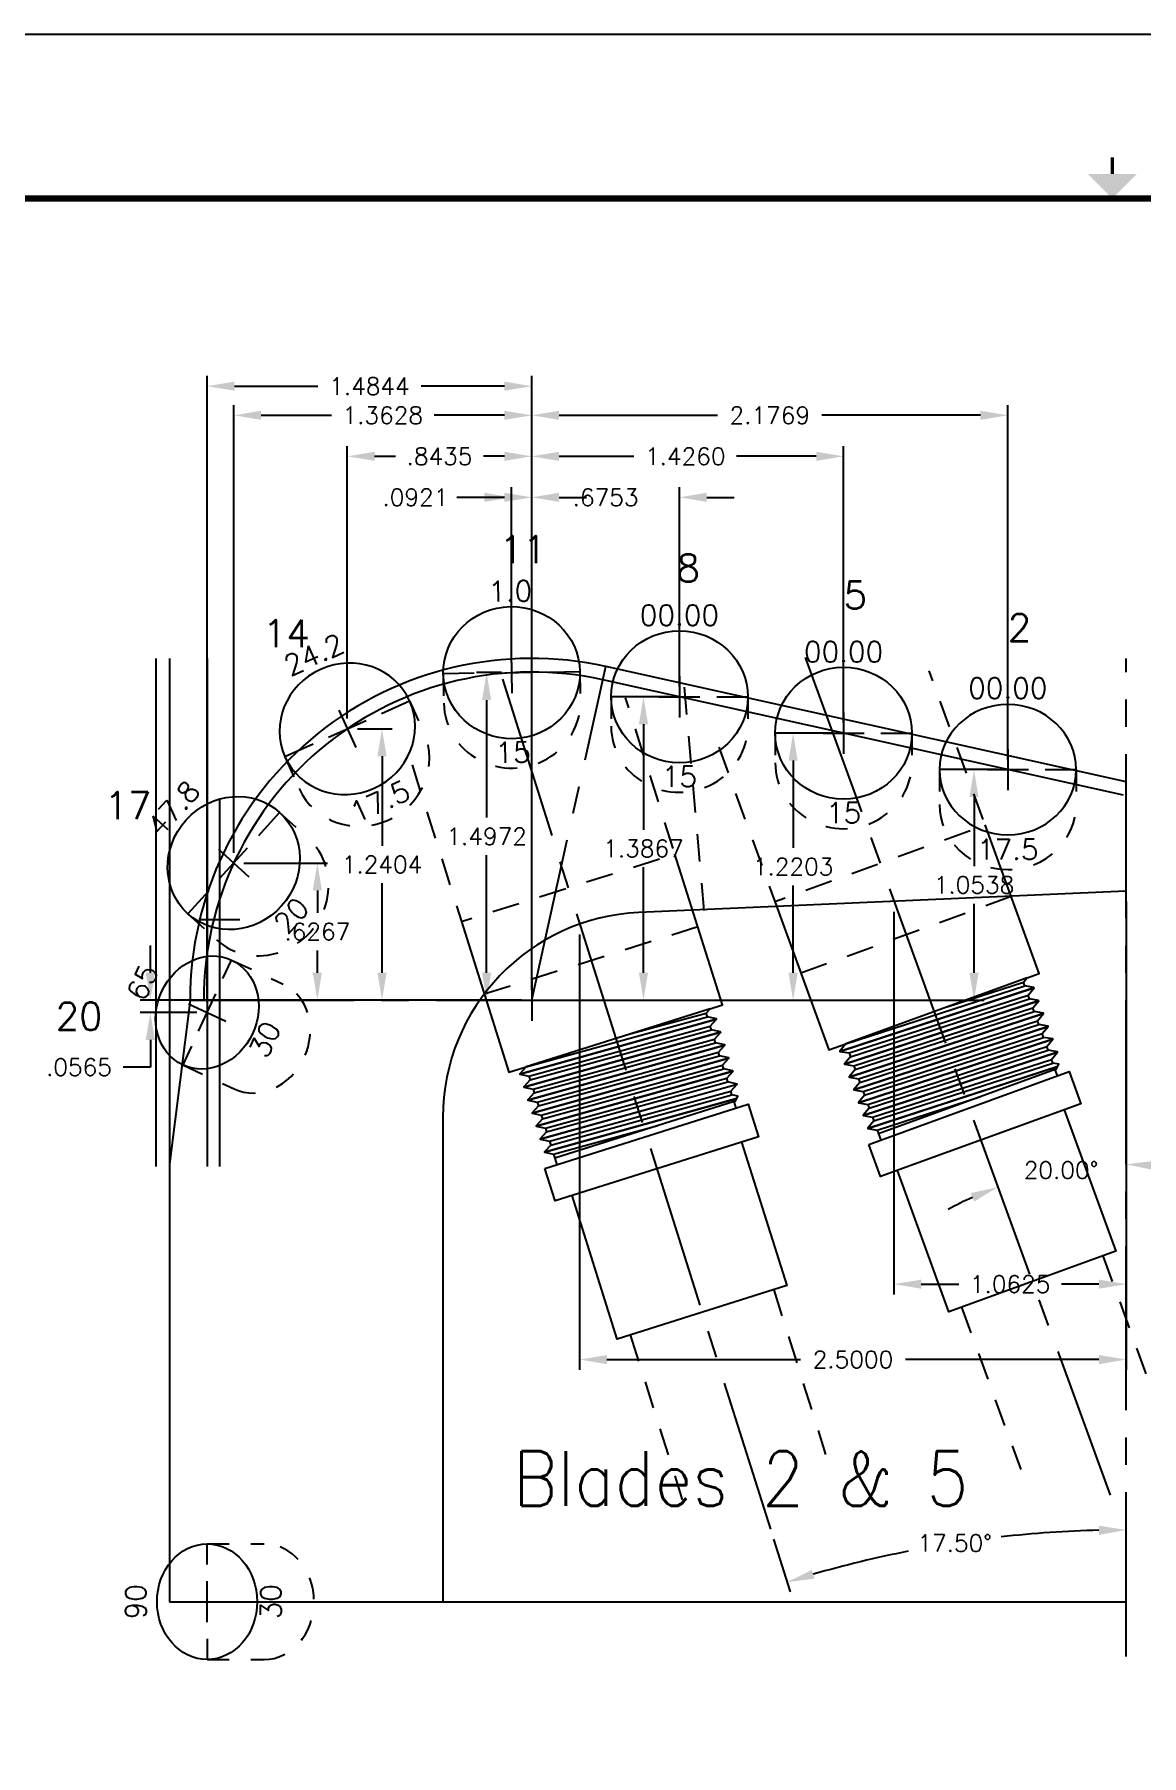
# Model space of a CAD drawing. Extents: x 25.7 to 47.7, y 0 to 17.
# Drawn here: x 31.73 to 36.79, y 9.13 to 17 of the extents above; entities that cross this region are included whole.
import ezdxf
from ezdxf.enums import TextEntityAlignment as Align

# ---------------------------------------------------------------- set-up
doc = ezdxf.new("R2010")
doc.units = 0
doc.header["$MEASUREMENT"] = 0
doc.header["$PDMODE"] = 3
doc.linetypes.add('CENTER2', pattern=[1.125, 0.75, -0.125, 0.125, -0.125])
doc.linetypes.add('HIDDEN2', pattern=[0.1875, 0.125, -0.0625])
doc.layers.get('0').update_dxf_attribs({"linetype": 'CONTINUOUS'})
doc.layers.get('Defpoints').update_dxf_attribs({"color": 10, "linetype": 'CONTINUOUS'})
for name, color, linetype in [('Blade2', 210, 'CONTINUOUS'), ('CLine', 5, 'CENTER2'), ('Dims', 4, 'CONTINUOUS'), ('Hatch', 8, 'CONTINUOUS'), ('Nozzle', 9, 'CONTINUOUS'), ('Nozzle Dimensions', 4, 'CONTINUOUS'), ('Text', 3, 'CONTINUOUS'), ('Title Block', 7, 'CONTINUOUS')]:
    doc.layers.add(name, color=color, linetype=linetype)
doc.styles.add('RomanS', font='romans')
doc.dimstyles.get("Standard").update_dxf_attribs({"dimtxt": 0.078125, "dimasz": 0.125, "dimexe": 0.046875, "dimexo": 0.046875, "dimgap": 0.046875, "dimtad": 0, "dimtih": 1, "dimtoh": 1, "dimdec": 4, "dimzin": 4, "dimdsep": 46, "dimtxsty": 'RomanS', "dimcen": 0.09375, "dimclre": 9, "dimazin": 1, "dimtfac": 1, "dimtdec": 4, "dimtofl": 0, "dimtmove": 0, "dimatfit": 1, "dimfxl": 1, "dimtolj": 1, "dimtzin": 0, "dimarcsym": 0})

# ---------------------------------------------------------------- blocks, each defined once
blk = doc.blocks.new('COT_cblock')
at = {"layer": 'Title Block', "color": 8}
blk.add_lwpolyline([(0, 0), (22, 0), (22, 17), (0, 17)], close=True, dxfattribs=at)
at = {"layer": 'Title Block', "const_width": 0.015}
blk.add_lwpolyline([(11, 16.4375), (11, 16.3625)], dxfattribs=at)
at = {"layer": 'Title Block', "const_width": 0.03}
blk.add_lwpolyline([(21.38, 16.25), (0.62, 16.25), (0.62, 0.75), (21.38, 0.75)], close=True, dxfattribs=at)
at = {"layer": 'Title Block'}
blk.add_solid([(10.8875, 16.3625), (11.1125, 16.3625), (11, 16.25)], dxfattribs=at)
at = {"layer": 'Title Block', "color": 1, "style": 'RomanS', "flags": 8}
for tag, p in [('FNAME', (0.37, 3.75)), ('REVDATE', (0.37, 2.25)), ('USER', (0.37, 0.75))]:
    blk.add_attdef(tag, text='', height=0.047, rotation=90, dxfattribs=at).set_placement(p, align=Align.BOTTOM_LEFT)
at = {"layer": 'Title Block', "color": 3, "style": 'RomanS', "flags": 8}
for tag, height, p in [('DRAWN', 0.11, (16.9503, 1.9844)), ('TITL1', 0.125, (19.587, 1.6835)), ('TITL2', 0.094, (19.587, 1.5143)), ('TITL3', 0.094, (19.587, 1.3739))]:
    blk.add_attdef(tag, text='', height=height, dxfattribs=at).set_placement(p, align=Align.MIDDLE_CENTER)
for tag, p in [('DDATE', (16.6059, 1.6718)), ('CHECK', (16.6059, 1.406)), ('MATRL', (16.6059, 1.1487)), ('PDATE', (16.6059, 0.8829)), ('SCALE', (18.1459, 0.8555)), ('SHEET', (20.2553, 0.8555))]:
    blk.add_attdef(tag, text='', height=0.094, dxfattribs=at).set_placement(p, align=Align.MIDDLE_LEFT)
for tag, p in [('FSCM#', (18.5872, 1.1213)), ('DWG#', (20.0595, 1.1213)), ('REV#', (21.2197, 1.1213))]:
    blk.add_attdef(tag, text='', height=0.094, dxfattribs=at).set_placement(p, align=Align.TOP_CENTER)
blk = doc.blocks.new('Nozzle60')
at = {"linetype": 'HIDDEN2'}
for p, q in [((-0.5118, -0.3475), (0.5118, -0.3475)), ((-0.3437, -2.035), (-0.3437, -2.825)), ((0.3438, -2.035), (0.3438, -2.825))]:
    blk.add_line(p, q, dxfattribs=at)
at = {"color": 8}
for p, q in [((0.4527, -0.7225), (-0.4297, -0.7225)), ((0.4297, -1.16), (-0.4296, -1.16))]:
    blk.add_line(p, q, dxfattribs=at)
at = {"linetype": 'HIDDEN2', "flags": 128}
blk.add_lwpolyline([(-0.5118, 0.75), (-0.5118, 0), (0.5118, 0), (0.5118, 0.75)], dxfattribs=at)
for points in [[(0.4527, -0.7225), (0.5118, -0.7225), (0.5118, 0)], [(-0.5118, 0), (-0.5118, -0.7225), (-0.4297, -0.7225)], [(-0.4297, -0.7225), (-0.467, -0.744), (-0.467, -0.7455), (-0.4297, -0.7671), (-0.4297, -0.785), (-0.467, -0.8065), (-0.467, -0.808), (-0.4297, -0.8296), (-0.4297, -0.8475), (-0.467, -0.869), (-0.467, -0.8705), (-0.4297, -0.8921), (-0.4297, -0.91), (-0.467, -0.9315), (-0.467, -0.933), (-0.4297, -0.9546), (-0.4297, -0.9725), (-0.467, -0.994), (-0.467, -0.9955), (-0.4297, -1.0171), (-0.4297, -1.035), (-0.467, -1.0565), (-0.467, -1.058), (-0.4297, -1.0796), (-0.4297, -1.0975), (-0.467, -1.119), (-0.467, -1.1205), (-0.4296, -1.1421), (-0.4296, -1.1912)], [(0.4297, -1.1912), (0.4297, -1.16), (0.4363, -1.16), (0.4537, -1.1426), (0.4297, -1.1287), (0.4297, -1.1108), (0.467, -1.0893), (0.467, -1.0878), (0.4297, -1.0662), (0.4297, -1.0483), (0.467, -1.0268), (0.467, -1.0253), (0.4297, -1.0037), (0.4297, -0.9858), (0.467, -0.9643), (0.467, -0.9628), (0.4297, -0.9412), (0.4297, -0.9233), (0.467, -0.9018), (0.467, -0.9003), (0.4297, -0.8787), (0.4297, -0.8608), (0.467, -0.8393), (0.467, -0.8378), (0.4297, -0.8162), (0.4297, -0.7983), (0.467, -0.7768), (0.467, -0.7753), (0.4297, -0.7537), (0.4297, -0.7358), (0.4527, -0.7225)]]:
    blk.add_lwpolyline(points)
at = {"flags": 128}
blk.add_lwpolyline([(-0.4875, -1.1912), (0.4875, -1.1912), (0.4875, -1.3475), (-0.4875, -1.3475)], close=True, dxfattribs=at)
blk.add_lwpolyline([(0.4062, -1.3475), (0.4062, -2.035), (-0.4062, -2.035), (-0.4062, -1.3475)], dxfattribs=at)
at = {"layer": 'CLine'}
blk.add_line((0, 1), (0, -3.075), dxfattribs=at)
at = {"layer": 'Hatch'}
for p, q in [((-0.467, -0.744), (0.467, -0.7753)), ((-0.467, -0.7455), (0.467, -0.7768)), ((-0.4297, -0.7225), (0.4297, -0.7537)), ((-0.4297, -0.7671), (0.4297, -0.7983)), ((-0.4297, -0.785), (0.4297, -0.8162)), ((0.0637, -0.7225), (0.4297, -0.7358)), ((-0.467, -0.8065), (0.467, -0.8378)), ((-0.467, -0.808), (0.467, -0.8393)), ((-0.4297, -0.8296), (0.4297, -0.8608)), ((-0.4297, -0.8475), (0.4297, -0.8787)), ((-0.467, -0.869), (0.467, -0.9003)), ((-0.467, -0.8705), (0.467, -0.9018)), ((-0.467, -0.9315), (0.467, -0.9628)), ((-0.467, -0.933), (0.467, -0.9643)), ((-0.4297, -0.8921), (0.4297, -0.9233)), ((-0.4297, -0.91), (0.4297, -0.9412)), ((-0.467, -0.994), (0.467, -1.0253)), ((-0.467, -0.9955), (0.467, -1.0268)), ((-0.4297, -0.9546), (0.4297, -0.9858)), ((-0.4297, -0.9725), (0.4297, -1.0037)), ((-0.4297, -1.0171), (0.4297, -1.0483)), ((-0.467, -1.0565), (0.467, -1.0878)), ((-0.467, -1.058), (0.467, -1.0893)), ((-0.4297, -1.035), (0.4297, -1.0662)), ((-0.4297, -1.0975), (0.4297, -1.1287)), ((-0.4296, -1.0796), (0.4297, -1.1108)), ((-0.467, -1.119), (0.4467, -1.1496)), ((-0.467, -1.1205), (0.4452, -1.151)), ((-0.4296, -1.1421), (0.0637, -1.16))]:
    blk.add_line(p, q, dxfattribs=at)
blk = doc.blocks.new('CMark')
at = {"layer": 'CLine'}
for p, q in [((0, 0.094), (0, -0.094)), ((-0.094, 0), (0.094, 0))]:
    blk.add_line(p, q, dxfattribs=at)
blk = doc.blocks.new('1313@30')
for p, q in [((-0.1705, 0), (-0.2645, 0)), ((0.1707, 0), (0.2645, 0))]:
    blk.add_line(p, q)
at = {"color": 8, "linetype": 'HIDDEN2', "ltscale": 0.5}
blk.add_line((-0.2645, 0), (-0.2645, -0.26), dxfattribs=at)
at = {"color": 8, "linetype": 'HIDDEN2', "ltscale": 0.5, "flags": 128}
blk.add_lwpolyline([(0.2645, 0), (0.2645, -0.26)], dxfattribs=at)
blk.add_ellipse((0, 0), major_axis=(0.2645, 0), ratio=0.866025)
at = {"color": 8, "linetype": 'HIDDEN2', "ltscale": 0.5}
blk.add_ellipse((0, -0.26), major_axis=(0.2645, 0), ratio=0.866025, start_param=3.141593, end_param=6.283185, dxfattribs=at)
blk.add_blockref('CMark', (0, 0))
at = {"style": 'RomanS'}
blk.add_text('30', height=0.094, dxfattribs=at).set_placement((0, -0.2916), align=Align.MIDDLE_CENTER)
blk.add_attdef('ANG', text='', height=0.094, dxfattribs=at).set_placement((0, 0.2511), align=Align.BOTTOM_CENTER)
blk = doc.blocks.new('*D22')
at = {"layer": 'Defpoints', "color": 0, "linetype": 'ByBlock', "transparency": 16777216}
for p in [(35.2513, 14.1509), (36.7195, 14.1475), (36.5202, 11.8225), (36.645, 10.3217), (36.7195, 9.585)]:
    blk.add_point(p, dxfattribs=at)
at = {"layer": 'Nozzle Dimensions', "color": 0, "linetype": 'ByBlock', "lineweight": -2, "transparency": 16777216}
for start, end in [(81.6555, 85.82775), (114.17225, 118.3445)]:
    blk.add_arc((36.7195, 10.1171), 1.717, start, end, dxfattribs=at)
at = {"layer": 'Nozzle Dimensions', "color": 0, "linetype": 'ByBlock', "transparency": 16777216}
for points in [[(36.8436, 11.8087), (36.8452, 11.8503), (36.7195, 11.8341)], [(36.0086, 11.7028), (36.0243, 11.6642), (36.1322, 11.7305)]]:
    blk.add_solid(points, dxfattribs=at)
at = {"layer": 'Nozzle Dimensions', "color": 0, "linetype": 'ByBlock', "transparency": 16777216, "insert": (36.4213, 11.808), "char_height": 0.07812, "attachment_point": 5, "style": 'RomanS'}
blk.add_mtext('\\A1;20.00°', dxfattribs=at)
blk = doc.blocks.new('*D23')
at = {"layer": 'Defpoints', "color": 0, "linetype": 'ByBlock', "transparency": 16777216}
for p in [(36.7195, 14.1475), (33.8664, 14.0524), (35.0918, 10.166), (36.1951, 10.1362), (36.7195, 9.585)]:
    blk.add_point(p, dxfattribs=at)
at = {"layer": 'Nozzle Dimensions', "color": 9, "linetype": 'ByBlock', "lineweight": -2, "transparency": 16777216}
blk.add_line((35.1059, 10.1213), (35.1822, 9.8794), dxfattribs=at)
at = {"layer": 'Nozzle Dimensions', "color": 0, "linetype": 'ByBlock', "lineweight": -2, "transparency": 16777216}
for start, end in [(91.38823, 96.37003), (101.1453, 106.11177)]:
    blk.add_arc((36.7195, 5.0037), 5.1592, start, end, dxfattribs=at)
at = {"layer": 'Nozzle Dimensions', "color": 0, "linetype": 'ByBlock', "transparency": 16777216}
for points in [[(36.5942, 10.1822), (36.5947, 10.1405), (36.7195, 10.1629)], [(35.2938, 9.9403), (35.2817, 9.9802), (35.1681, 9.9241)]]:
    blk.add_solid(points, dxfattribs=at)
at = {"layer": 'Nozzle Dimensions', "color": 0, "linetype": 'ByBlock', "transparency": 16777216, "insert": (35.9347, 10.1028), "char_height": 0.07812, "attachment_point": 5, "style": 'RomanS'}
blk.add_mtext('\\A1;17.50°', dxfattribs=at)
blk = doc.blocks.new('*D61')
at = {"layer": 'Defpoints', "color": 0, "linetype": 'ByBlock', "transparency": 16777216}
for p in [(36.0231, 13.6388), (36.1776, 13.6388), (34.0007, 12.585)]:
    blk.add_point(p, dxfattribs=at)
at = {"layer": 'Dims', "color": 9, "linetype": 'ByBlock', "lineweight": -2, "transparency": 16777216}
for p, q in [((36.1307, 13.6388), (35.9762, 13.6388)), ((34.0476, 12.585), (36.0699, 12.585))]:
    blk.add_line(p, q, dxfattribs=at)
at = {"layer": 'Dims', "color": 0, "linetype": 'ByBlock', "lineweight": -2, "transparency": 16777216}
for p, q in [((36.0231, 13.5138), (36.0231, 13.1979)), ((36.0231, 12.71), (36.0231, 13.026))]:
    blk.add_line(p, q, dxfattribs=at)
at = {"layer": 'Dims', "color": 0, "linetype": 'ByBlock', "transparency": 16777216}
for points in [[(36.0022, 13.5138), (36.0439, 13.5138), (36.0231, 13.6388)], [(36.0022, 12.71), (36.0439, 12.71), (36.0231, 12.585)]]:
    blk.add_solid(points, dxfattribs=at)
at = {"layer": 'Dims', "color": 0, "linetype": 'ByBlock', "transparency": 16777216, "insert": (36.0231, 13.1119), "char_height": 0.07812, "attachment_point": 5, "style": 'RomanS'}
blk.add_mtext('\\A1;1.0538', dxfattribs=at)
blk = doc.blocks.new('1613@17.5')
for p, q in [((-0.1705, 0), (-0.3125, 0)), ((0.1707, 0), (0.3125, 0))]:
    blk.add_line(p, q)
at = {"color": 8, "linetype": 'HIDDEN2', "ltscale": 0.5}
blk.add_line((-0.3125, 0), (-0.3125, -0.1591), dxfattribs=at)
at = {"color": 8, "linetype": 'HIDDEN2', "ltscale": 0.5, "flags": 128}
blk.add_lwpolyline([(0.3125, 0), (0.3125, -0.1591)], dxfattribs=at)
at = {"extrusion": (0, 0, -1)}
blk.add_ellipse((0, 0), major_axis=(-0.3125, 0), ratio=0.953717, start_param=-3.141592653589793, end_param=3.141592653589793, dxfattribs=at)
at = {"color": 8, "linetype": 'HIDDEN2', "ltscale": 0.5}
blk.add_ellipse((0, -0.1591), major_axis=(0.3125, 0), ratio=0.953717, start_param=3.141593, end_param=6.283185, dxfattribs=at)
blk.add_blockref('CMark', (0, 0))
at = {"style": 'RomanS'}
blk.add_text('17.5', height=0.094, dxfattribs=at).set_placement((0, -0.3644), align=Align.MIDDLE_CENTER)
blk.add_attdef('ANG', text='', height=0.094, dxfattribs=at).set_placement((0, 0.2975), align=Align.BOTTOM_CENTER)
blk = doc.blocks.new('1613@15')
for p, q in [((-0.1705, 0), (-0.3125, 0)), ((0.1707, 0), (0.3125, 0))]:
    blk.add_line(p, q)
at = {"color": 8, "linetype": 'HIDDEN2', "ltscale": 0.5}
blk.add_line((-0.3125, 0), (-0.3125, -0.1346), dxfattribs=at)
at = {"color": 8, "linetype": 'HIDDEN2', "ltscale": 0.5, "flags": 128}
blk.add_lwpolyline([(0.3125, 0), (0.3125, -0.1346)], dxfattribs=at)
blk.add_ellipse((0, 0), major_axis=(-0.3125, 0), ratio=0.965926, start_param=-3.141592653589793, end_param=3.141592653589793)
at = {"color": 8, "linetype": 'HIDDEN2', "ltscale": 0.5}
blk.add_ellipse((0, -0.1346), major_axis=(-0.3125, 0), ratio=0.965926, start_param=0, end_param=3.141593, dxfattribs=at)
blk.add_blockref('CMark', (0, 0))
at = {"style": 'RomanS'}
blk.add_text('15', height=0.094, dxfattribs=at).set_placement((0, -0.3644), align=Align.MIDDLE_CENTER)
blk.add_attdef('ANG', text='', height=0.094, dxfattribs=at).set_placement((0, 0.2975), align=Align.BOTTOM_CENTER)
blk = doc.blocks.new('*D62')
at = {"layer": 'Defpoints', "color": 0, "linetype": 'ByBlock', "transparency": 16777216}
for p in [(35.1958, 13.8053), (35.4267, 13.8053), (34.0007, 12.585)]:
    blk.add_point(p, dxfattribs=at)
at = {"layer": 'Dims', "color": 9, "linetype": 'ByBlock', "lineweight": -2, "transparency": 16777216}
for p, q in [((35.3798, 13.8053), (35.1489, 13.8053)), ((34.0476, 12.585), (35.2427, 12.585))]:
    blk.add_line(p, q, dxfattribs=at)
at = {"layer": 'Dims', "color": 0, "linetype": 'ByBlock', "lineweight": -2, "transparency": 16777216}
for p, q in [((35.1958, 13.6803), (35.1958, 13.2811)), ((35.1958, 12.71), (35.1958, 13.1092))]:
    blk.add_line(p, q, dxfattribs=at)
at = {"layer": 'Dims', "color": 0, "linetype": 'ByBlock', "transparency": 16777216}
for points in [[(35.175, 13.6803), (35.2167, 13.6803), (35.1958, 13.8053)], [(35.175, 12.71), (35.2167, 12.71), (35.1958, 12.585)]]:
    blk.add_solid(points, dxfattribs=at)
at = {"layer": 'Dims', "color": 0, "linetype": 'ByBlock', "transparency": 16777216, "insert": (35.1958, 13.1952), "char_height": 0.07812, "attachment_point": 5, "style": 'RomanS'}
blk.add_mtext('\\A1;1.2203', dxfattribs=at)
blk = doc.blocks.new('1613@20')
for p, q in [((-0.1705, 0), (-0.3125, 0)), ((0.1707, 0), (0.3125, 0))]:
    blk.add_line(p, q)
at = {"color": 8, "linetype": 'HIDDEN2', "ltscale": 0.5}
blk.add_line((-0.3125, 0), (-0.3125, -0.1779), dxfattribs=at)
at = {"color": 8, "linetype": 'HIDDEN2', "ltscale": 0.5, "flags": 128}
blk.add_lwpolyline([(0.3125, 0), (0.3125, -0.1779)], dxfattribs=at)
blk.add_ellipse((0, 0), major_axis=(-0.3125, 0), ratio=0.939693, start_param=-3.141592653589793, end_param=3.141592653589793)
at = {"color": 8, "linetype": 'HIDDEN2', "ltscale": 0.5}
blk.add_ellipse((0, -0.1779), major_axis=(-0.3125, 0), ratio=0.939693, start_param=0, end_param=3.141593, dxfattribs=at)
blk.add_blockref('CMark', (0, 0))
at = {"style": 'RomanS'}
blk.add_text('20', height=0.094, dxfattribs=at).set_placement((0, -0.3562), align=Align.MIDDLE_CENTER)
blk.add_attdef('ANG', text='', height=0.094, dxfattribs=at).set_placement((0, 0.2975), align=Align.BOTTOM_CENTER)
blk = doc.blocks.new('*D79')
at = {"layer": 'Defpoints', "color": 0, "linetype": 'ByBlock', "transparency": 16777216}
for p in [(36.1776, 15.2587), (36.1776, 13.6388), (34.0007, 12.585)]:
    blk.add_point(p, dxfattribs=at)
at = {"layer": 'Dims', "color": 9, "linetype": 'ByBlock', "lineweight": -2, "transparency": 16777216}
for p, q in [((34.0007, 12.6319), (34.0007, 15.3056)), ((36.1776, 13.6857), (36.1776, 15.3056))]:
    blk.add_line(p, q, dxfattribs=at)
at = {"layer": 'Dims', "color": 0, "linetype": 'ByBlock', "lineweight": -2, "transparency": 16777216}
for p, q in [((34.1257, 15.2587), (34.8507, 15.2587)), ((36.0526, 15.2587), (35.3276, 15.2587))]:
    blk.add_line(p, q, dxfattribs=at)
at = {"layer": 'Dims', "color": 0, "linetype": 'ByBlock', "transparency": 16777216}
for points in [[(34.1257, 15.2796), (34.1257, 15.2379), (34.0007, 15.2587)], [(36.0526, 15.2796), (36.0526, 15.2379), (36.1776, 15.2587)]]:
    blk.add_solid(points, dxfattribs=at)
at = {"layer": 'Dims', "color": 0, "linetype": 'ByBlock', "transparency": 16777216, "insert": (35.0892, 15.2587), "char_height": 0.07812, "attachment_point": 5, "style": 'RomanS'}
blk.add_mtext('\\A1;2.1769', dxfattribs=at)
blk = doc.blocks.new('*D80')
at = {"layer": 'Defpoints', "color": 0, "linetype": 'ByBlock', "transparency": 16777216}
for p in [(35.4267, 15.0712), (35.4267, 13.8053), (34.0007, 12.585)]:
    blk.add_point(p, dxfattribs=at)
at = {"layer": 'Dims', "color": 9, "linetype": 'ByBlock', "lineweight": -2, "transparency": 16777216}
for p, q in [((34.0007, 12.6319), (34.0007, 15.1181)), ((35.4267, 13.8522), (35.4267, 15.1181))]:
    blk.add_line(p, q, dxfattribs=at)
at = {"layer": 'Dims', "color": 0, "linetype": 'ByBlock', "lineweight": -2, "transparency": 16777216}
for p, q in [((34.1257, 15.0712), (34.468, 15.0712)), ((35.3017, 15.0712), (34.9375, 15.0712))]:
    blk.add_line(p, q, dxfattribs=at)
at = {"layer": 'Dims', "color": 0, "linetype": 'ByBlock', "transparency": 16777216}
for points in [[(34.1257, 15.0921), (34.1257, 15.0504), (34.0007, 15.0712)], [(35.3017, 15.0921), (35.3017, 15.0504), (35.4267, 15.0712)]]:
    blk.add_solid(points, dxfattribs=at)
at = {"layer": 'Dims', "color": 0, "linetype": 'ByBlock', "transparency": 16777216, "insert": (34.7027, 15.0712), "char_height": 0.07812, "attachment_point": 5, "style": 'RomanS'}
blk.add_mtext('\\A1;1.4260', dxfattribs=at)
blk = doc.blocks.new('*D81')
at = {"layer": 'Defpoints', "color": 0, "linetype": 'ByBlock', "transparency": 16777216}
for p in [(34.676, 14.8837), (34.676, 13.9717), (34.0007, 12.585)]:
    blk.add_point(p, dxfattribs=at)
at = {"layer": 'Dims', "color": 0, "linetype": 'ByBlock', "lineweight": -2, "transparency": 16777216}
for p, q in [((33.8757, 14.8837), (33.7507, 14.8837)), ((34.801, 14.8837), (34.926, 14.8837))]:
    blk.add_line(p, q, dxfattribs=at)
at = {"layer": 'Dims', "color": 9, "linetype": 'ByBlock', "lineweight": -2, "transparency": 16777216}
for p, q in [((34.0007, 12.6319), (34.0007, 14.9306)), ((34.676, 14.0186), (34.676, 14.9306))]:
    blk.add_line(p, q, dxfattribs=at)
at = {"layer": 'Dims', "color": 0, "linetype": 'ByBlock', "transparency": 16777216}
for points in [[(33.8757, 14.9046), (33.8757, 14.8629), (34.0007, 14.8837)], [(34.801, 14.9046), (34.801, 14.8629), (34.676, 14.8837)]]:
    blk.add_solid(points, dxfattribs=at)
at = {"layer": 'Dims', "color": 0, "linetype": 'ByBlock', "transparency": 16777216, "insert": (34.3384, 14.8837), "char_height": 0.07812, "attachment_point": 5, "style": 'RomanS'}
blk.add_mtext('\\A1;.6753', dxfattribs=at)
blk = doc.blocks.new('*D82')
at = {"layer": 'Defpoints', "color": 0, "linetype": 'ByBlock', "transparency": 16777216}
for p in [(33.9086, 14.8837), (33.9086, 14.0822), (34.0007, 12.585)]:
    blk.add_point(p, dxfattribs=at)
at = {"layer": 'Dims', "color": 0, "linetype": 'ByBlock', "lineweight": -2, "transparency": 16777216}
for p, q in [((33.7836, 14.8837), (33.6586, 14.8837)), ((34.1257, 14.8837), (34.2507, 14.8837))]:
    blk.add_line(p, q, dxfattribs=at)
at = {"layer": 'Dims', "color": 9, "linetype": 'ByBlock', "lineweight": -2, "transparency": 16777216}
for p, q in [((33.9086, 14.1291), (33.9086, 14.9306)), ((34.0007, 12.6319), (34.0007, 14.9306))]:
    blk.add_line(p, q, dxfattribs=at)
at = {"layer": 'Dims', "color": 0, "linetype": 'ByBlock', "transparency": 16777216}
for points in [[(33.7836, 14.9046), (33.7836, 14.8629), (33.9086, 14.8837)], [(34.1257, 14.9046), (34.1257, 14.8629), (34.0007, 14.8837)]]:
    blk.add_solid(points, dxfattribs=at)
at = {"layer": 'Dims', "color": 0, "linetype": 'ByBlock', "transparency": 16777216, "insert": (33.4685, 14.8837), "char_height": 0.07812, "attachment_point": 5, "style": 'RomanS'}
blk.add_mtext('\\A1;.0921', dxfattribs=at)
blk = doc.blocks.new('*D83')
at = {"layer": 'Defpoints', "color": 0, "linetype": 'ByBlock', "transparency": 16777216}
for p in [(33.1572, 15.0712), (33.1572, 13.8254), (34.0007, 12.585)]:
    blk.add_point(p, dxfattribs=at)
at = {"layer": 'Dims', "color": 9, "linetype": 'ByBlock', "lineweight": -2, "transparency": 16777216}
for p, q in [((33.1572, 13.8722), (33.1572, 15.1181)), ((34.0007, 12.6319), (34.0007, 15.1181))]:
    blk.add_line(p, q, dxfattribs=at)
at = {"layer": 'Dims', "color": 0, "linetype": 'ByBlock', "lineweight": -2, "transparency": 16777216}
for p, q in [((33.2822, 15.0712), (33.3777, 15.0712)), ((33.8757, 15.0712), (33.7802, 15.0712))]:
    blk.add_line(p, q, dxfattribs=at)
at = {"layer": 'Dims', "color": 0, "linetype": 'ByBlock', "transparency": 16777216}
for points in [[(33.2822, 15.0921), (33.2822, 15.0504), (33.1572, 15.0712)], [(33.8757, 15.0921), (33.8757, 15.0504), (34.0007, 15.0712)]]:
    blk.add_solid(points, dxfattribs=at)
at = {"layer": 'Dims', "color": 0, "linetype": 'ByBlock', "transparency": 16777216, "insert": (33.579, 15.0712), "char_height": 0.07812, "attachment_point": 5, "style": 'RomanS'}
blk.add_mtext('\\A1;.8435', dxfattribs=at)
blk = doc.blocks.new('*D84')
at = {"layer": 'Defpoints', "color": 0, "linetype": 'ByBlock', "transparency": 16777216}
for p in [(32.6379, 15.2587), (32.6379, 13.2117), (34.0007, 12.585)]:
    blk.add_point(p, dxfattribs=at)
at = {"layer": 'Dims', "color": 9, "linetype": 'ByBlock', "lineweight": -2, "transparency": 16777216}
for p, q in [((32.6379, 13.2586), (32.6379, 15.3056)), ((34.0007, 12.6319), (34.0007, 15.3056))]:
    blk.add_line(p, q, dxfattribs=at)
at = {"layer": 'Dims', "color": 0, "linetype": 'ByBlock', "lineweight": -2, "transparency": 16777216}
for p, q in [((32.7629, 15.2587), (33.0846, 15.2587)), ((33.8757, 15.2587), (33.5541, 15.2587))]:
    blk.add_line(p, q, dxfattribs=at)
at = {"layer": 'Dims', "color": 0, "linetype": 'ByBlock', "transparency": 16777216}
for points in [[(32.7629, 15.2796), (32.7629, 15.2379), (32.6379, 15.2587)], [(33.8757, 15.2796), (33.8757, 15.2379), (34.0007, 15.2587)]]:
    blk.add_solid(points, dxfattribs=at)
at = {"layer": 'Dims', "color": 0, "linetype": 'ByBlock', "transparency": 16777216, "insert": (33.3193, 15.2587), "char_height": 0.07812, "attachment_point": 5, "style": 'RomanS'}
blk.add_mtext('\\A1;1.3628', dxfattribs=at)
blk = doc.blocks.new('*D85')
at = {"layer": 'Defpoints', "color": 0, "linetype": 'ByBlock', "transparency": 16777216}
for p in [(34.5116, 13.9717), (34.676, 13.9717), (34.0007, 12.585)]:
    blk.add_point(p, dxfattribs=at)
at = {"layer": 'Dims', "color": 9, "linetype": 'ByBlock', "lineweight": -2, "transparency": 16777216}
for p, q in [((34.6291, 13.9717), (34.4648, 13.9717)), ((34.0476, 12.585), (34.5585, 12.585))]:
    blk.add_line(p, q, dxfattribs=at)
at = {"layer": 'Dims', "color": 0, "linetype": 'ByBlock', "lineweight": -2, "transparency": 16777216}
for p, q in [((34.5116, 13.8467), (34.5116, 13.3643)), ((34.5116, 12.71), (34.5116, 13.1924))]:
    blk.add_line(p, q, dxfattribs=at)
at = {"layer": 'Dims', "color": 0, "linetype": 'ByBlock', "transparency": 16777216}
for points in [[(34.4908, 13.8467), (34.5325, 13.8467), (34.5116, 13.9717)], [(34.4908, 12.71), (34.5325, 12.71), (34.5116, 12.585)]]:
    blk.add_solid(points, dxfattribs=at)
at = {"layer": 'Dims', "color": 0, "linetype": 'ByBlock', "transparency": 16777216, "insert": (34.5116, 13.2784), "char_height": 0.07812, "attachment_point": 5, "style": 'RomanS'}
blk.add_mtext('\\A1;1.3867', dxfattribs=at)
blk = doc.blocks.new('*D86')
at = {"layer": 'Defpoints', "color": 0, "linetype": 'ByBlock', "transparency": 16777216}
for p in [(33.7943, 14.0822), (33.9086, 14.0822), (34.0007, 12.585)]:
    blk.add_point(p, dxfattribs=at)
at = {"layer": 'Dims', "color": 9, "linetype": 'ByBlock', "lineweight": -2, "transparency": 16777216}
for p, q in [((33.8617, 14.0822), (33.7474, 14.0822)), ((33.9539, 12.585), (33.7474, 12.585))]:
    blk.add_line(p, q, dxfattribs=at)
at = {"layer": 'Dims', "color": 0, "linetype": 'ByBlock', "lineweight": -2, "transparency": 16777216}
for p, q in [((33.7943, 13.9572), (33.7943, 13.4195)), ((33.7943, 12.71), (33.7943, 13.2477))]:
    blk.add_line(p, q, dxfattribs=at)
at = {"layer": 'Dims', "color": 0, "linetype": 'ByBlock', "transparency": 16777216}
for points in [[(33.7735, 13.9572), (33.8151, 13.9572), (33.7943, 14.0822)], [(33.7735, 12.71), (33.8151, 12.71), (33.7943, 12.585)]]:
    blk.add_solid(points, dxfattribs=at)
at = {"layer": 'Dims', "color": 0, "linetype": 'ByBlock', "transparency": 16777216, "insert": (33.7943, 13.3336), "char_height": 0.07812, "attachment_point": 5, "style": 'RomanS'}
blk.add_mtext('\\A1;1.4972', dxfattribs=at)
blk = doc.blocks.new('*D87')
at = {"layer": 'Defpoints', "color": 0, "linetype": 'ByBlock', "transparency": 16777216}
for p in [(33.1572, 13.8254), (33.3161, 13.8254), (34.0007, 12.585)]:
    blk.add_point(p, dxfattribs=at)
at = {"layer": 'Dims', "color": 9, "linetype": 'ByBlock', "lineweight": -2, "transparency": 16777216}
for p, q in [((33.2041, 13.8254), (33.3629, 13.8254)), ((33.9539, 12.585), (33.2692, 12.585))]:
    blk.add_line(p, q, dxfattribs=at)
at = {"layer": 'Dims', "color": 0, "linetype": 'ByBlock', "lineweight": -2, "transparency": 16777216}
for p, q in [((33.3161, 13.7004), (33.3161, 13.2911)), ((33.3161, 12.71), (33.3161, 13.1193))]:
    blk.add_line(p, q, dxfattribs=at)
at = {"layer": 'Dims', "color": 0, "linetype": 'ByBlock', "transparency": 16777216}
for points in [[(33.2952, 13.7004), (33.3369, 13.7004), (33.3161, 13.8254)], [(33.2952, 12.71), (33.3369, 12.71), (33.3161, 12.585)]]:
    blk.add_solid(points, dxfattribs=at)
at = {"layer": 'Dims', "color": 0, "linetype": 'ByBlock', "transparency": 16777216, "insert": (33.3161, 13.2052), "char_height": 0.07812, "attachment_point": 5, "style": 'RomanS'}
blk.add_mtext('\\A1;1.2404', dxfattribs=at)
blk = doc.blocks.new('*D88')
at = {"layer": 'Defpoints', "color": 0, "linetype": 'ByBlock', "transparency": 16777216}
for p in [(32.6379, 13.2117), (33.0203, 13.2117), (34.0007, 12.585)]:
    blk.add_point(p, dxfattribs=at)
at = {"layer": 'Dims', "color": 9, "linetype": 'ByBlock', "lineweight": -2, "transparency": 16777216}
for p, q in [((32.6848, 13.2117), (33.0672, 13.2117)), ((33.9539, 12.585), (32.9734, 12.585))]:
    blk.add_line(p, q, dxfattribs=at)
at = {"layer": 'Dims', "color": 0, "linetype": 'ByBlock', "lineweight": -2, "transparency": 16777216}
for p, q in [((33.0203, 13.0867), (33.0203, 12.9843)), ((33.0203, 12.71), (33.0203, 12.8124))]:
    blk.add_line(p, q, dxfattribs=at)
at = {"layer": 'Dims', "color": 0, "linetype": 'ByBlock', "transparency": 16777216}
for points in [[(32.9994, 13.0867), (33.0411, 13.0867), (33.0203, 13.2117)], [(32.9994, 12.71), (33.0411, 12.71), (33.0203, 12.585)]]:
    blk.add_solid(points, dxfattribs=at)
at = {"layer": 'Dims', "color": 0, "linetype": 'ByBlock', "transparency": 16777216, "insert": (33.0203, 12.8984), "char_height": 0.07812, "attachment_point": 5, "style": 'RomanS'}
blk.add_mtext('\\A1;.6267', dxfattribs=at)
blk = doc.blocks.new('*D125')
at = {"layer": 'Defpoints', "color": 0, "linetype": 'ByBlock', "transparency": 16777216}
for p in [(32.5164, 15.3918), (32.5164, 12.5285), (34.0007, 12.585)]:
    blk.add_point(p, dxfattribs=at)
at = {"layer": 'Dims', "color": 9, "linetype": 'ByBlock', "lineweight": -2, "transparency": 16777216}
for p, q in [((32.5164, 12.5754), (32.5164, 15.4387)), ((34.0007, 12.6319), (34.0007, 15.4387))]:
    blk.add_line(p, q, dxfattribs=at)
at = {"layer": 'Dims', "color": 0, "linetype": 'ByBlock', "lineweight": -2, "transparency": 16777216}
for p, q in [((32.6414, 15.3918), (33.0219, 15.3918)), ((33.8757, 15.3918), (33.4952, 15.3918))]:
    blk.add_line(p, q, dxfattribs=at)
at = {"layer": 'Dims', "color": 0, "linetype": 'ByBlock', "transparency": 16777216}
for points in [[(32.6414, 15.4126), (32.6414, 15.371), (32.5164, 15.3918)], [(33.8757, 15.4126), (33.8757, 15.371), (34.0007, 15.3918)]]:
    blk.add_solid(points, dxfattribs=at)
at = {"layer": 'Dims', "color": 0, "linetype": 'ByBlock', "transparency": 16777216, "insert": (33.2586, 15.3918), "char_height": 0.07812, "attachment_point": 5, "style": 'RomanS'}
blk.add_mtext('\\A1;1.4844', dxfattribs=at)
blk = doc.blocks.new('*D126')
at = {"layer": 'Defpoints', "color": 0, "linetype": 'ByBlock', "transparency": 16777216}
for p in [(32.2566, 12.5285), (32.5164, 12.5285), (34.0007, 12.585)]:
    blk.add_point(p, dxfattribs=at)
at = {"layer": 'Dims', "color": 0, "linetype": 'ByBlock', "lineweight": -2, "transparency": 16777216}
for p, q in [((32.2566, 12.71), (32.2566, 12.835)), ((32.2566, 12.4035), (32.2566, 12.2785)), ((32.2566, 12.2785), (32.1316, 12.2785))]:
    blk.add_line(p, q, dxfattribs=at)
at = {"layer": 'Dims', "color": 9, "linetype": 'ByBlock', "lineweight": -2, "transparency": 16777216}
for p, q in [((33.9539, 12.585), (32.2097, 12.585)), ((32.4695, 12.5285), (32.2097, 12.5285))]:
    blk.add_line(p, q, dxfattribs=at)
at = {"layer": 'Dims', "color": 0, "linetype": 'ByBlock', "transparency": 16777216}
for points in [[(32.2357, 12.71), (32.2774, 12.71), (32.2566, 12.585)], [(32.2357, 12.4035), (32.2774, 12.4035), (32.2566, 12.5285)]]:
    blk.add_solid(points, dxfattribs=at)
at = {"layer": 'Dims', "color": 0, "linetype": 'ByBlock', "transparency": 16777216, "insert": (31.9303, 12.2785), "char_height": 0.07812, "attachment_point": 5, "style": 'RomanS'}
blk.add_mtext('\\A1;.0565', dxfattribs=at)
blk = doc.blocks.new('*D131')
at = {"layer": 'Defpoints', "color": 0, "linetype": 'ByBlock', "transparency": 16777216}
for p in [(36.7195, 13.0827), (35.657, 13.0363), (35.657, 11.2867)]:
    blk.add_point(p, dxfattribs=at)
at = {"layer": 'Nozzle Dimensions', "color": 9, "linetype": 'ByBlock', "lineweight": -2, "transparency": 16777216}
for p, q in [((35.657, 12.9894), (35.657, 11.2398)), ((36.7195, 13.0358), (36.7195, 11.2398))]:
    blk.add_line(p, q, dxfattribs=at)
at = {"layer": 'Nozzle Dimensions', "color": 0, "linetype": 'ByBlock', "lineweight": -2, "transparency": 16777216}
for p, q in [((35.782, 11.2867), (35.9535, 11.2867)), ((36.5945, 11.2867), (36.423, 11.2867))]:
    blk.add_line(p, q, dxfattribs=at)
at = {"layer": 'Nozzle Dimensions', "color": 0, "linetype": 'ByBlock', "transparency": 16777216}
for points in [[(35.782, 11.3075), (35.782, 11.2658), (35.657, 11.2867)], [(36.5945, 11.3075), (36.5945, 11.2658), (36.7195, 11.2867)]]:
    blk.add_solid(points, dxfattribs=at)
at = {"layer": 'Nozzle Dimensions', "color": 0, "linetype": 'ByBlock', "transparency": 16777216, "insert": (36.1882, 11.2867), "char_height": 0.07812, "attachment_point": 5, "style": 'RomanS'}
blk.add_mtext('\\A1;1.0625', dxfattribs=at)
blk = doc.blocks.new('*D132')
at = {"layer": 'Defpoints', "color": 0, "linetype": 'ByBlock', "transparency": 16777216}
for p in [(36.7195, 13.0827), (34.2195, 12.9327), (34.2195, 10.9419)]:
    blk.add_point(p, dxfattribs=at)
at = {"layer": 'Nozzle Dimensions', "color": 9, "linetype": 'ByBlock', "lineweight": -2, "transparency": 16777216}
for p, q in [((36.7195, 13.0358), (36.7195, 10.895)), ((34.2195, 12.8858), (34.2195, 10.895))]:
    blk.add_line(p, q, dxfattribs=at)
at = {"layer": 'Nozzle Dimensions', "color": 0, "linetype": 'ByBlock', "lineweight": -2, "transparency": 16777216}
for p, q in [((34.3445, 10.9419), (35.2292, 10.9419)), ((36.5945, 10.9419), (35.7098, 10.9419))]:
    blk.add_line(p, q, dxfattribs=at)
at = {"layer": 'Nozzle Dimensions', "color": 0, "linetype": 'ByBlock', "transparency": 16777216}
for points in [[(34.3445, 10.9627), (34.3445, 10.921), (34.2195, 10.9419)], [(36.5945, 10.9627), (36.5945, 10.921), (36.7195, 10.9419)]]:
    blk.add_solid(points, dxfattribs=at)
at = {"layer": 'Nozzle Dimensions', "color": 0, "linetype": 'ByBlock', "transparency": 16777216, "insert": (35.4695, 10.9419), "char_height": 0.07812, "attachment_point": 5, "style": 'RomanS'}
blk.add_mtext('\\A1;2.5000', dxfattribs=at)

msp = doc.modelspace()

# ---------------------------------------------------------------- linework, layer by layer
for p, q in [((36.71948, 13.58272), (34.33892, 14.11047)), ((32.43823, 12.58501), (32.34448, 11.83501)), ((32.34448, 11.83501), (32.34448, 9.83501)), ((32.34448, 9.83501), (36.71948, 9.83501))]:
    msp.add_line(p, q)
at = {"flags": 128}
msp.add_lwpolyline([(36.71948, 13.08271), (34.49109, 12.98542, 0.4014907), (33.59448, 12.04881), (33.59448, 9.83501)], format="xyb", dxfattribs=at)
msp.add_arc((34.00073, 12.58501), 1.5625, 77.5, 180)
at = {"layer": 'CLine', "color": 1, "linetype": 'ByBlock'}
for p, q in [((32.28198, 14.14751), (32.28198, 11.82455)), ((32.34448, 14.14751), (32.34448, 11.82455)), ((32.51638, 14.14751), (32.51638, 11.82455))]:
    msp.add_line(p, q, dxfattribs=at)
at = {"layer": 'CLine', "color": 1}
for p, q in [((34.00073, 12.58501), (34.33892, 14.11047)), ((32.43823, 12.58501), (34.00073, 12.58501))]:
    msp.add_line(p, q, dxfattribs=at)
at = {"layer": 'CLine'}
msp.add_line((36.71948, 9.58501), (36.71948, 14.14751), dxfattribs=at)
at = {"layer": 'CLine', "color": 1, "linetype": 'HIDDEN2'}
msp.add_line((34.69803, 14.01579), (34.79297, 12.9306), dxfattribs=at)
at = {"layer": 'CLine', "color": 1, "linetype": 'ByBlock', "flags": 128}
msp.add_lwpolyline([(36.70595, 13.5217), (34.32539, 14.04946, 0.4796563), (32.50073, 12.58501)], format="xyb", dxfattribs=at)
msp.add_lwpolyline([(32.57208, 13.5039), (32.57208, 11.82455)], dxfattribs=at)

# ---------------------------------------------------------------- block references
msp.add_blockref('COT_cblock', (25.65517, 0))
at = {"linetype": 'ByBlock', "rotation": 270}
msp.add_blockref('CMark', (32.57208, 12.95272), dxfattribs=at)
at = {"linetype": 'Continuous'}
msp.add_blockref('CMark', (34.00073, 12.58501), dxfattribs=at)
at = {"layer": 'Blade2'}
for name, p, rotation, values in [('1613@15', (33.9086, 14.08218), 1, {'ANG': '1.0'}), ('1613@17.5', (33.15723, 13.82537), 24.20000000000001, {'ANG': '24.2'}), ('1613@20', (32.63793, 13.21172), 47.8, {'ANG': '47.8'}), ('1313@30', (32.51638, 12.52853), 65, {'ANG': '65'}), ('1313@30', (32.51638, 9.83501), 90, {'ANG': '90'})]:
    msp.add_blockref(name, p, dxfattribs=dict(at, rotation=rotation)).add_auto_attribs(values)
for name, p in [('1613@15', (34.67602, 13.97172)), ('1613@15', (35.42672, 13.8053)), ('1613@17.5', (36.17759, 13.63883))]:
    msp.add_blockref(name, p, dxfattribs=at).add_auto_attribs({'ANG': '00.00'})
at = {"layer": 'Nozzle'}
for p, rotation in [((35.59332, 13.21122), 20.00000000000005), ((34.16715, 13.09868), 17.5)]:
    msp.add_blockref('Nozzle60', p, dxfattribs=dict(at, rotation=rotation))

# ---------------------------------------------------------------- texts
at = {"layer": 'Blade2', "style": 'RomanS'}
for s, p in [('11', (33.85317, 14.58309)), ('8', (34.66253, 14.49795)), ('5', (35.42672, 14.37429)), ('14', (32.77126, 14.1993)), ('2', (36.17759, 14.22656)), ('17', (32.0471, 13.41176)), ('20', (31.82347, 12.44861))]:
    msp.add_text(s, height=0.125, dxfattribs=at).set_placement(p)
at = {"layer": 'Text', "style": 'RomanS', "width": 0.9}
msp.add_text('Blades 2 & 5', height=0.25, dxfattribs=at).set_placement((33.91558, 10.27262))

# ---------------------------------------------------------------- dimensions: what is measured, and where the dimension line sits
at = {"layer": 'Dims', "linetype": 'ByBlock'}
for base, p1, p2, picture, middle in [((32.5163819681, 15.3918004941), (34.0007319681, 12.5850116518), (32.5163819681, 12.52853095), '*D125', (33.2585569681, 15.3918004941)), ((32.63793, 15.25875), (34.00073, 12.58501), (32.63793, 13.21172), '*D84', (33.31933, 15.25875)), ((36.17759, 15.25875), (34.00073, 12.58501), (36.17759, 13.63883), '*D79', (35.08916, 15.25875)), ((33.15723, 15.07125), (34.00073, 12.58501), (33.15723, 13.82537), '*D83', (33.57898, 15.07125)), ((33.9086, 14.88375), (34.00073, 12.58501), (33.9086, 14.08218), '*D82', (33.46849, 14.88375)), ((34.67602, 14.88375), (34.00073, 12.58501), (34.67602, 13.97172), '*D81', (34.33838, 14.88375))]:
    dim = msp.add_linear_dim(base=base, p1=p1, p2=p2, dimstyle='Standard', dxfattribs=at)
    dim.commit()
    dim.dimension.update_dxf_attribs({"geometry": picture, "text_midpoint": middle})
dim = msp.add_linear_dim(base=(35.42672, 15.07125), p1=(34.00073, 12.58501), p2=(35.42672, 13.8053), dimstyle='Standard', dxfattribs=at)
dim.commit()
dim.dimension.update_dxf_attribs({"geometry": '*D80', "text_midpoint": (34.70274, 15.07125), "dimtype": 160})
for base, p2, picture, middle in [((33.79429, 14.08218), (33.9086, 14.08218), '*D86', (33.79429, 13.3336)), ((34.51163, 13.97172), (34.67602, 13.97172), '*D85', (34.51163, 13.27837)), ((33.31606, 13.82537), (33.15723, 13.82537), '*D87', (33.31606, 13.20519)), ((35.19582, 13.8053), (35.42672, 13.8053), '*D62', (35.19582, 13.19515)), ((36.02307, 13.63883), (36.17759, 13.63883), '*D61', (36.02307, 13.11192)), ((33.02028, 13.21172), (32.63793, 13.21172), '*D88', (33.02028, 12.89837)), ((32.25658, 12.52853), (32.51638, 12.52853), '*D126', (31.93031, 12.27853))]:
    dim = msp.add_linear_dim(base=base, p1=(34.00073, 12.58501), p2=p2, angle=90, dimstyle='Standard', dxfattribs=at)
    dim.commit()
    dim.dimension.update_dxf_attribs({"geometry": picture, "text_midpoint": middle})
at = {"layer": 'Nozzle Dimensions', "linetype": 'ByBlock'}
for base, line1, picture, middle in [((36.19513, 10.13617), ((33.86644, 14.05239), (35.09182, 10.166)), '*D23', (35.93465, 10.10284)), ((36.52016, 11.82247), ((35.2513, 14.15092), (36.64503, 10.32167)), '*D22', (36.42134, 11.80799))]:
    dim = msp.add_angular_dim_2l(base=base, line1=line1, line2=((36.71948, 9.58501), (36.71948, 14.14751)), dimstyle='Standard', dxfattribs=at)
    dim.commit()
    dim.dimension.update_dxf_attribs({"geometry": picture, "text_midpoint": middle})
for base, p2, picture, middle in [((34.21948, 10.94187), (34.21948, 12.93269), '*D132', (35.46948, 10.94187)), ((35.65698, 11.28666), (35.65698, 13.03632), '*D131', (36.18823, 11.28666))]:
    dim = msp.add_linear_dim(base=base, p1=(36.71948, 13.08271), p2=p2, dimstyle='Standard', dxfattribs=at)
    dim.commit()
    dim.dimension.update_dxf_attribs({"geometry": picture, "text_midpoint": middle})

doc.saveas('drawing.dxf')
